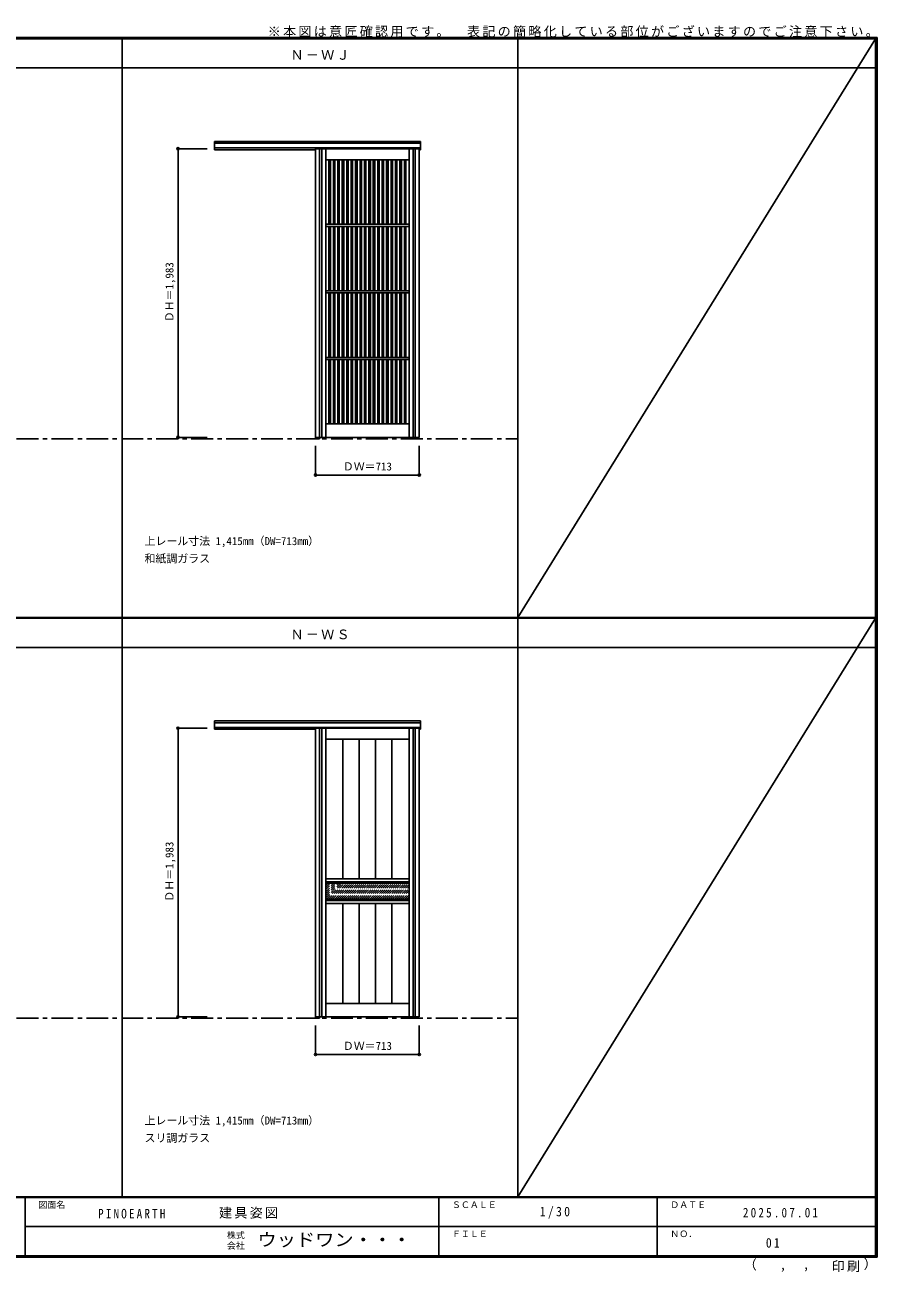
# Model space of a CAD drawing. Units: millimetres, scale not verified. Extents: x -6000 to 5700, y -4307 to 4260.
# Drawn here: x -152 to 5700, y -4307 to 4260 of the extents above; entities that cross this region are included whole.
import ezdxf
from ezdxf.enums import TextEntityAlignment as Align

# ---------------------------------------------------------------- set-up
doc = ezdxf.new("R2010")
doc.units = ezdxf.units.MM
doc.header["$LTSCALE"] = 30
doc.header["$PDMODE"] = 32
doc.header["$PDSIZE"] = 15
doc.linetypes.add('CHAIN1', pattern=[8, 5, -1, 1, -1])
doc.linetypes.add('DASHED1', pattern=[1.8, 1.2, -0.6])
for name, color, linetype in [('0-1_通り芯', 7, 'CHAIN1'), ('0-2_扉', 3, 'Continuous'), ('0-3_仕上げ', 3, 'Continuous'), ('0-4_枠', 3, 'Continuous'), ('0-A_文字', 7, 'Continuous'), ('0-B_寸法', 4, 'Continuous'), ('0-C_ハッチ', 4, 'DASHED1'), ('F-0_補助線', 7, 'Continuous'), ('F-1_枠', 6, 'Continuous'), ('F-A_文字', 7, 'Continuous')]:
    doc.layers.add(name, color=color, linetype=linetype)
doc.styles.add('ＭＳ ゴシック', font='')
doc.styles.get('ＭＳ ゴシック').set_extended_font_data('MS Gothic')

msp = doc.modelspace()

# ---------------------------------------------------------------- linework, layer by layer
at = {"layer": '0-1_通り芯'}
for p, q in [((-5490, 1418), (3233.5, 1418)), ((-5490, -2562.5), (3233.5, -2562.5))]:
    msp.add_line(p, q, dxfattribs=at)
at = {"layer": '0-2_扉', "color": 4, "linetype": 'DASHED1'}
for p, q in [((1843.25, 3410), (1843.25, 3406)), ((1843.25, -570.5), (1843.25, -574.5))]:
    msp.add_line(p, q, dxfattribs=at)
at = {"layer": '0-2_扉'}
for p, q in [((1843.25, 3410), (1843.25, 1427)), ((1843.25, 3410), (2556.25, 3410)), ((2556.25, 1427), (2556.25, 3410)), ((1843.25, 1427), (2556.25, 1427)), ((1843.25, -570.5), (1843.25, -2553.5)), ((1843.25, -570.5), (2556.25, -570.5)), ((2556.25, -2553.5), (2556.25, -570.5)), ((1843.25, -2553.5), (2556.25, -2553.5))]:
    msp.add_line(p, q, dxfattribs=at)
at = {"layer": '0-3_仕上げ'}
for p, q in [((1870.75, 3410), (1870.75, 1427)), ((1885.75, 3410), (1885.75, 1427)), ((2513.75, 1427), (2513.75, 3410)), ((2528.75, 1427), (2528.75, 3410)), ((1935.5, 3334), (1935.5, 2891.5)), ((1945.5, 3334), (1945.5, 2891.5)), ((1966, 3334), (1966, 2891.5)), ((1976, 3334), (1976, 2891.5)), ((1996.5, 3334), (1996.5, 2891.5)), ((2006.5, 3334), (2006.5, 2891.5)), ((2027, 3334), (2027, 2891.5)), ((2037, 3334), (2037, 2891.5)), ((2057.5, 3334), (2057.5, 2891.5)), ((2067.5, 3334), (2067.5, 2891.5)), ((2088, 3334), (2088, 2891.5)), ((2098, 3334), (2098, 2891.5)), ((2118.5, 3334), (2118.5, 2891.5)), ((2128.5, 3334), (2128.5, 2891.5)), ((2149, 3334), (2149, 2891.5)), ((2159, 3334), (2159, 2891.5)), ((2179.5, 3334), (2179.5, 2891.5)), ((2189.5, 3334), (2189.5, 2891.5)), ((2210, 3334), (2210, 2891.5)), ((2220, 3334), (2220, 2891.5)), ((2240.5, 3334), (2240.5, 2891.5)), ((2250.5, 3334), (2250.5, 2891.5)), ((2271, 3334), (2271, 2891.5)), ((2281, 3334), (2281, 2891.5)), ((2301.5, 3334), (2301.5, 2891.5)), ((2311.5, 3334), (2311.5, 2891.5)), ((2332, 3334), (2332, 2891.5)), ((2342, 3334), (2342, 2891.5)), ((2362.5, 3334), (2362.5, 2891.5)), ((2372.5, 3334), (2372.5, 2891.5)), ((2393, 3334), (2393, 2891.5)), ((2403, 3334), (2403, 2891.5)), ((2423.5, 3334), (2423.5, 2891.5)), ((2433.5, 3334), (2433.5, 2891.5)), ((2454, 3334), (2454, 2891.5)), ((2464, 3334), (2464, 2891.5)), ((2486.25, 2891.5), (1913.25, 2891.5)), ((2486.25, 2876.5), (1913.25, 2876.5)), ((1935.5, 2876.5), (1935.5, 2434)), ((1945.5, 2876.5), (1945.5, 2434)), ((1966, 2876.5), (1966, 2434)), ((1976, 2876.5), (1976, 2434)), ((1996.5, 2876.5), (1996.5, 2434)), ((2006.5, 2876.5), (2006.5, 2434)), ((2027, 2876.5), (2027, 2434)), ((2037, 2876.5), (2037, 2434)), ((2057.5, 2876.5), (2057.5, 2434)), ((2067.5, 2876.5), (2067.5, 2434)), ((2088, 2876.5), (2088, 2434)), ((2098, 2876.5), (2098, 2434)), ((2118.5, 2876.5), (2118.5, 2434)), ((2128.5, 2876.5), (2128.5, 2434)), ((2149, 2876.5), (2149, 2434)), ((2159, 2876.5), (2159, 2434)), ((2179.5, 2876.5), (2179.5, 2434)), ((2189.5, 2876.5), (2189.5, 2434)), ((2210, 2876.5), (2210, 2434)), ((2220, 2876.5), (2220, 2434)), ((2240.5, 2876.5), (2240.5, 2434)), ((2250.5, 2876.5), (2250.5, 2434)), ((2271, 2876.5), (2271, 2434)), ((2281, 2876.5), (2281, 2434)), ((2301.5, 2876.5), (2301.5, 2434)), ((2311.5, 2876.5), (2311.5, 2434)), ((2332, 2876.5), (2332, 2434)), ((2342, 2876.5), (2342, 2434)), ((2362.5, 2876.5), (2362.5, 2434)), ((2372.5, 2876.5), (2372.5, 2434)), ((2393, 2876.5), (2393, 2434)), ((2403, 2876.5), (2403, 2434)), ((2423.5, 2876.5), (2423.5, 2434)), ((2433.5, 2876.5), (2433.5, 2434)), ((2454, 2876.5), (2454, 2434)), ((2464, 2876.5), (2464, 2434)), ((2486.25, 2434), (1913.25, 2434)), ((2486.25, 2419), (1913.25, 2419)), ((1935.5, 2419), (1935.5, 1976.5)), ((1945.5, 2419), (1945.5, 1976.5)), ((1966, 2419), (1966, 1976.5)), ((1976, 2419), (1976, 1976.5)), ((1996.5, 2419), (1996.5, 1976.5)), ((2006.5, 2419), (2006.5, 1976.5)), ((2027, 2419), (2027, 1976.5)), ((2037, 2419), (2037, 1976.5)), ((2057.5, 2419), (2057.5, 1976.5)), ((2067.5, 2419), (2067.5, 1976.5)), ((2088, 2419), (2088, 1976.5)), ((2098, 2419), (2098, 1976.5)), ((2118.5, 2419), (2118.5, 1976.5)), ((2128.5, 2419), (2128.5, 1976.5)), ((2149, 2419), (2149, 1976.5)), ((2159, 2419), (2159, 1976.5)), ((2179.5, 2419), (2179.5, 1976.5)), ((2189.5, 2419), (2189.5, 1976.5)), ((2210, 2419), (2210, 1976.5)), ((2220, 2419), (2220, 1976.5)), ((2240.5, 2419), (2240.5, 1976.5)), ((2250.5, 2419), (2250.5, 1976.5)), ((2271, 2419), (2271, 1976.5)), ((2281, 2419), (2281, 1976.5)), ((2301.5, 2419), (2301.5, 1976.5)), ((2311.5, 2419), (2311.5, 1976.5)), ((2332, 2419), (2332, 1976.5)), ((2342, 2419), (2342, 1976.5)), ((2362.5, 2419), (2362.5, 1976.5)), ((2372.5, 2419), (2372.5, 1976.5)), ((2393, 2419), (2393, 1976.5)), ((2403, 2419), (2403, 1976.5)), ((2423.5, 2419), (2423.5, 1976.5)), ((2433.5, 2419), (2433.5, 1976.5)), ((2454, 2419), (2454, 1976.5)), ((2464, 2419), (2464, 1976.5)), ((2486.25, 1976.5), (1913.25, 1976.5)), ((2486.25, 1961.5), (1913.25, 1961.5)), ((1935.5, 1961.5), (1935.5, 1519)), ((1945.5, 1961.5), (1945.5, 1519)), ((1966, 1961.5), (1966, 1519)), ((1976, 1961.5), (1976, 1519)), ((1996.5, 1961.5), (1996.5, 1519)), ((2006.5, 1961.5), (2006.5, 1519)), ((2027, 1961.5), (2027, 1519)), ((2037, 1961.5), (2037, 1519)), ((2057.5, 1961.5), (2057.5, 1519)), ((2067.5, 1961.5), (2067.5, 1519)), ((2088, 1961.5), (2088, 1519)), ((2098, 1961.5), (2098, 1519)), ((2118.5, 1961.5), (2118.5, 1519)), ((2128.5, 1961.5), (2128.5, 1519)), ((2149, 1961.5), (2149, 1519)), ((2159, 1961.5), (2159, 1519)), ((2179.5, 1961.5), (2179.5, 1519)), ((2189.5, 1961.5), (2189.5, 1519)), ((2210, 1961.5), (2210, 1519)), ((2220, 1961.5), (2220, 1519)), ((2240.5, 1961.5), (2240.5, 1519)), ((2250.5, 1961.5), (2250.5, 1519)), ((2271, 1961.5), (2271, 1519)), ((2281, 1961.5), (2281, 1519)), ((2301.5, 1961.5), (2301.5, 1519)), ((2311.5, 1961.5), (2311.5, 1519)), ((2332, 1961.5), (2332, 1519)), ((2342, 1961.5), (2342, 1519)), ((2362.5, 1961.5), (2362.5, 1519)), ((2372.5, 1961.5), (2372.5, 1519)), ((2393, 1961.5), (2393, 1519)), ((2403, 1961.5), (2403, 1519)), ((2423.5, 1961.5), (2423.5, 1519)), ((2433.5, 1961.5), (2433.5, 1519)), ((2454, 1961.5), (2454, 1519)), ((2464, 1961.5), (2464, 1519)), ((1870.75, -570.5), (1870.75, -2553.5)), ((1885.75, -570.5), (1885.75, -2553.5)), ((2513.75, -2553.5), (2513.75, -570.5)), ((2528.75, -2553.5), (2528.75, -570.5)), ((2032.2, -646.5), (2032.2, -1605.5)), ((2143.9, -646.5), (2143.9, -1605.5)), ((2255.6, -646.5), (2255.6, -1605.5)), ((2367.3, -646.5), (2367.3, -1605.5)), ((2486.25, -1626.5), (1913.25, -1626.5)), ((2486.25, -1754.5), (1913.25, -1754.5)), ((2032.2, -1775.5), (2032.2, -2461.5)), ((2143.9, -1775.5), (2143.9, -2461.5)), ((2255.6, -1775.5), (2255.6, -2461.5)), ((2367.3, -1775.5), (2367.3, -2461.5))]:
    msp.add_line(p, q, dxfattribs=at)
at = {"layer": '0-3_仕上げ', "color": 7}
for p, q in [((1913.25, 3410), (1913.25, 1427)), ((2486.25, 1427), (2486.25, 3410)), ((2486.25, 3334), (1913.25, 3334)), ((2486.25, 1519), (1913.25, 1519)), ((1913.25, -570.5), (1913.25, -2553.5)), ((2486.25, -2553.5), (2486.25, -570.5)), ((2486.25, -646.5), (1913.25, -646.5)), ((2486.25, -1605.5), (1913.25, -1605.5)), ((2486.25, -1635.5), (1913.25, -1635.5)), ((2486.25, -1745.5), (1913.25, -1745.5)), ((2486.25, -1775.5), (1913.25, -1775.5)), ((2486.25, -2461.5), (1913.25, -2461.5))]:
    msp.add_line(p, q, dxfattribs=at)
at = {"layer": '0-4_枠'}
for p, q in [((1149.25, 3460), (2564.25, 3460)), ((1149.25, 3403), (1149.25, 3460)), ((1149.25, 3447), (2564.25, 3447)), ((2564.25, 3403), (2564.25, 3460)), ((1149.25, 3415), (2564.25, 3415)), ((1149.25, 3403), (1843.25, 3403)), ((1842.25, 3415), (1842.25, 1418)), ((1870.25, 3410), (1870.25, 3415)), ((2556.25, 3403), (2564.25, 3403)), ((1842.25, 1418), (1870.25, 1418)), ((1870.25, 1427), (1870.25, 1418)), ((1149.25, -520.5), (2564.25, -520.5)), ((1149.25, -577.5), (1149.25, -520.5)), ((1149.25, -533.5), (2564.25, -533.5)), ((1149.25, -565.5), (2564.25, -565.5)), ((1149.25, -577.5), (1843.25, -577.5)), ((1842.25, -565.5), (1842.25, -2562.5)), ((1870.25, -570.5), (1870.25, -565.5)), ((2556.25, -577.5), (2564.25, -577.5)), ((2564.25, -577.5), (2564.25, -520.5)), ((1842.25, -2562.5), (1870.25, -2562.5)), ((1870.25, -2553.5), (1870.25, -2562.5))]:
    msp.add_line(p, q, dxfattribs=at)
at = {"layer": '0-4_枠', "color": 4, "linetype": 'DASHED1'}
for p, q in [((1870.25, 1427), (1870.25, 3410)), ((1870.25, -2553.5), (1870.25, -570.5))]:
    msp.add_line(p, q, dxfattribs=at)
at = {"layer": '0-B_寸法'}
for p, q in [((899.25, 3410), (899.25, 1427)), ((899.25, 3410), (1099.25, 3410)), ((899.25, 1427), (1099.25, 1427)), ((1843.25, 1168), (1843.25, 1368)), ((2556.25, 1168), (2556.25, 1368)), ((2556.25, 1168), (1843.25, 1168)), ((899.25, -570.5), (899.25, -2553.5)), ((899.25, -570.5), (1099.25, -570.5)), ((899.25, -2553.5), (1099.25, -2553.5)), ((1843.25, -2812.5), (1843.25, -2612.5)), ((2556.25, -2812.5), (2556.25, -2612.5)), ((2556.25, -2812.5), (1843.25, -2812.5))]:
    msp.add_line(p, q, dxfattribs=at)
at = {"layer": '0-B_寸法', "color": 7}
for p in [(899.25, 3410), (899.25, 1427), (1843.25, 1168), (2556.25, 1168), (899.25, -570.5), (899.25, -2553.5), (1843.25, -2812.5), (2556.25, -2812.5)]:
    msp.add_point(p, dxfattribs=at)
at = {"layer": '0-C_ハッチ'}
for p, q in [((1913.25, -1736.58), (2014.33, -1635.5)), ((1913.25, -1722.44), (2000.19, -1635.5)), ((1913.25, -1708.3), (1986.05, -1635.5)), ((1913.25, -1694.16), (1971.91, -1635.5)), ((1913.25, -1680.01), (1957.77, -1635.5)), ((1913.25, -1665.87), (1943.62, -1635.5)), ((1913.25, -1651.73), (1929.48, -1635.5)), ((1913.25, -1637.59), (1915.34, -1635.5)), ((1918.48, -1745.5), (2028.48, -1635.5)), ((1932.62, -1745.5), (2042.62, -1635.5)), ((1946.76, -1745.5), (2056.76, -1635.5)), ((1960.9, -1745.5), (2070.9, -1635.5)), ((1975.04, -1745.5), (2085.04, -1635.5)), ((1989.19, -1745.5), (2099.19, -1635.5)), ((2003.33, -1745.5), (2113.33, -1635.5)), ((2017.47, -1745.5), (2127.47, -1635.5)), ((2031.61, -1745.5), (2141.61, -1635.5)), ((2045.76, -1745.5), (2155.76, -1635.5)), ((2059.9, -1745.5), (2169.9, -1635.5)), ((2074.04, -1745.5), (2184.04, -1635.5)), ((2088.18, -1745.5), (2198.18, -1635.5)), ((2102.32, -1745.5), (2212.32, -1635.5)), ((2116.47, -1745.5), (2226.47, -1635.5)), ((2130.61, -1745.5), (2240.61, -1635.5)), ((2144.75, -1745.5), (2254.75, -1635.5)), ((2158.89, -1745.5), (2268.89, -1635.5)), ((2173.03, -1745.5), (2283.03, -1635.5)), ((2187.18, -1745.5), (2297.18, -1635.5)), ((2201.32, -1745.5), (2311.32, -1635.5)), ((2215.46, -1745.5), (2325.46, -1635.5)), ((2229.6, -1745.5), (2339.6, -1635.5)), ((2243.74, -1745.5), (2353.74, -1635.5)), ((2257.89, -1745.5), (2367.89, -1635.5)), ((2272.03, -1745.5), (2382.03, -1635.5)), ((2286.17, -1745.5), (2396.17, -1635.5)), ((2300.31, -1745.5), (2410.31, -1635.5)), ((2314.46, -1745.5), (2424.46, -1635.5)), ((2328.6, -1745.5), (2438.6, -1635.5)), ((2342.74, -1745.5), (2452.74, -1635.5)), ((2356.88, -1745.5), (2466.88, -1635.5)), ((2371.02, -1745.5), (2481.02, -1635.5)), ((2385.17, -1745.5), (2486.25, -1644.42)), ((2399.31, -1745.5), (2486.25, -1658.56)), ((2413.45, -1745.5), (2486.25, -1672.7)), ((2427.59, -1745.5), (2486.25, -1686.84)), ((2441.73, -1745.5), (2486.25, -1700.98)), ((2455.88, -1745.5), (2486.25, -1715.13)), ((2470.02, -1745.5), (2486.25, -1729.27)), ((2484.16, -1745.5), (2486.25, -1743.41))]:
    msp.add_line(p, q, dxfattribs=at)
at = {"layer": 'F-0_補助線'}
for p, q in [((5690, 4165), (3233.5, 190.5)), ((5690, 184.5), (3233.5, -3790))]:
    msp.add_line(p, q, dxfattribs=at)
at = {"layer": 'F-1_枠'}
for p, q in [((-6000, 4175), (5700, 4175)), ((-6000, 4170), (5700, 4170)), ((-6000, 4165), (5700, 4165)), ((515, -3790), (515, 4175)), ((3233.5, -3790), (3233.5, 4175)), ((5690, 4175), (5690, -4205)), ((5695, 4175), (5695, -4205)), ((5700, 4175), (5700, -4205)), ((-6000, 3965), (5700, 3965)), ((-6000, 190.5), (5700, 190.5)), ((-6000, 187.5), (5700, 187.5)), ((-6000, 184.5), (5700, 184.5)), ((-6000, -15.5), (5700, -15.5)), ((5700, -3790), (-6000, -3790)), ((5700, -3795), (-6000, -3795)), ((-150, -3795), (-150, -4195)), ((2690, -3795), (2690, -4195)), ((4190, -3795), (4190, -4195)), ((-150, -3995), (5690, -3995.01)), ((5700, -4195), (-6000, -4195)), ((5700, -4200), (-6000, -4200)), ((5700, -4205), (-6000, -4205))]:
    msp.add_line(p, q, dxfattribs=at)

# ---------------------------------------------------------------- texts
at = {"layer": '0-A_文字', "style": 'ＭＳ ゴシック'}
for s, p in [('上レール寸法 1,415mm（DW=713mm）', (669.25, 670.5)), ('和紙調ガラス', (669.25, 550.5)), ('上レール寸法 1,415mm（DW=713mm）', (669.25, -3310)), ('スリ調ガラス', (669.25, -3430))]:
    msp.add_text(s, height=54.99, dxfattribs=at).set_placement(p, align=Align.BOTTOM_LEFT)
at = {"layer": '0-A_文字', "char_height": 65.98, "attachment_point": 7, "style": 'ＭＳ ゴシック'}
for s, insert in [('\\T1.17;※本図は意匠確認用です。\u3000表記の簡略化している部位がございますのでご注意下さい。', (1515, 4175)), ('\\T1.17;Ｎ－ＷＪ', (1671.75, 4020)), ('\\T1.17;Ｎ－ＷＳ', (1671.75, 39.5))]:
    msp.add_mtext(s, dxfattribs=dict(at, insert=insert))
at = {"layer": '0-B_寸法', "color": 7, "style": 'ＭＳ ゴシック'}
for p in [(884.25, 2218.25), (884.25, -1762.25)]:
    msp.add_text('ＤＨ＝1,983', height=54.99, rotation=90, dxfattribs=at).set_placement(p, align=Align.BOTTOM_LEFT)
for p in [(2031, 1183), (2031, -2797.5)]:
    msp.add_text('ＤＷ＝713', height=54.99, dxfattribs=at).set_placement(p, align=Align.BOTTOM_LEFT)
at = {"layer": 'F-A_文字', "style": 'ＭＳ ゴシック'}
for s, height, p in [('図面名', 43.99, (-60, -3880)), ('ＳＣＡＬＥ', 43.99, (2780, -3880)), ('ＤＡＴＥ', 43.99, (4280, -3880)), ('株式', 43.99, (1235, -4089)), ('ＦＩＬＥ', 43.99, (2780, -4080)), ('ＮＯ．', 43.99, (4280, -4080)), ('会社', 43.99, (1235, -4161)), ('（', 65.98, (4784.03, -4308.31)), (',', 65.98, (5031.28, -4308.31)), (',', 65.98, (5190.2, -4305.53)), ('）', 65.98, (5608.4, -4304.13))]:
    msp.add_text(s, height=height, dxfattribs=at).set_placement(p, align=Align.BOTTOM_LEFT)
at = {"layer": 'F-A_文字', "style": 'ＭＳ ゴシック', "width": 1.1}
msp.add_text('ウッドワン・・・', height=87.98, dxfattribs=at).set_placement((1445, -4155), align=Align.BOTTOM_LEFT)
at = {"layer": 'F-A_文字', "char_height": 65.98, "attachment_point": 7, "style": 'ＭＳ ゴシック'}
for s, insert in [('\\T1.38;\\W0.9;1/30', (3383.75, -3940)), ('\\T1.39;\\W0.85;PINOEARTH', (350, -3940)), ('\\T1.17;建具姿図', (1180.42, -3940)), ('\\T1.39;\\W0.85;2025.07.01', (4778.75, -3932.5)), ('\\T1.36;\\W0.9;01', (4936.25, -4140)), ('\\T1.17;印刷', (5388.15, -4306.92))]:
    msp.add_mtext(s, dxfattribs=dict(at, insert=insert))

doc.saveas('drawing.dxf')
